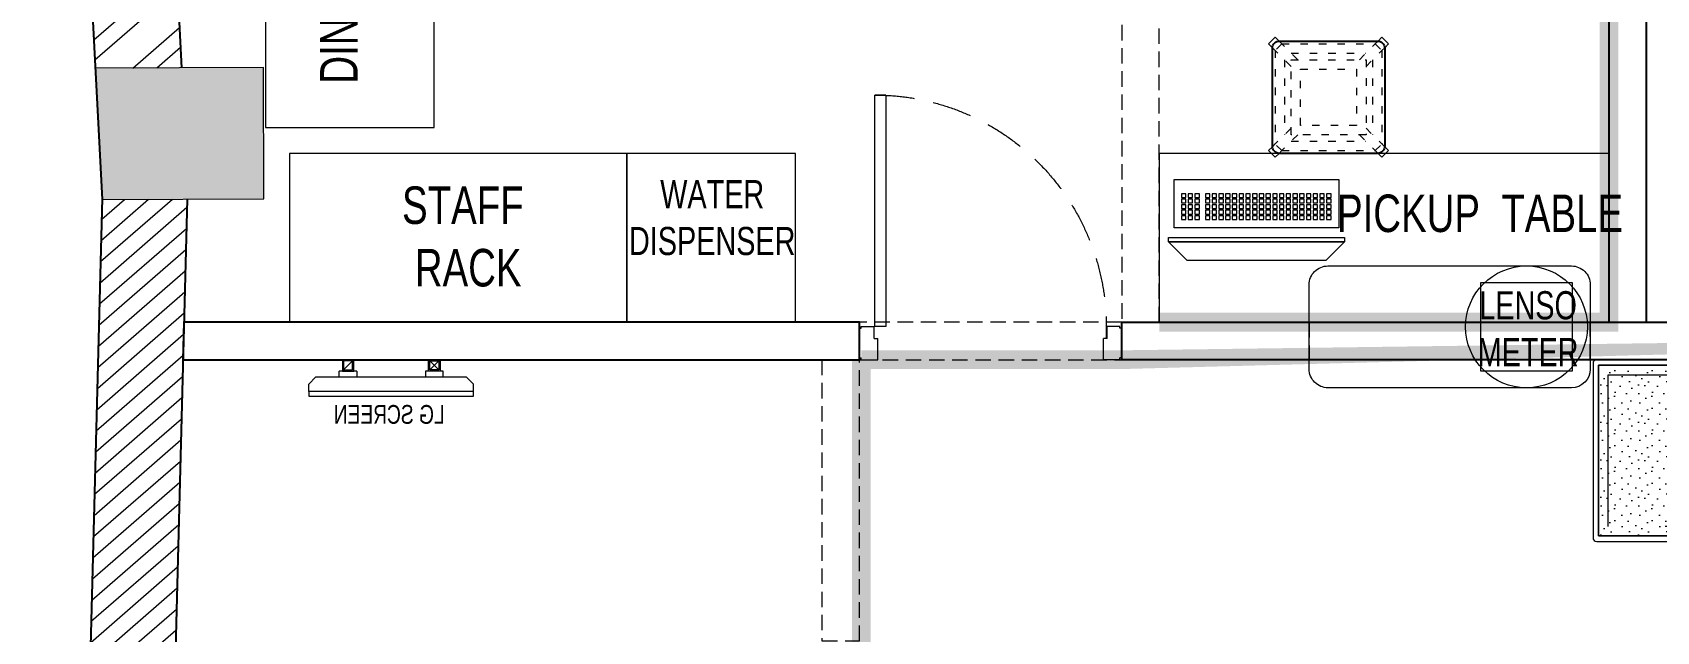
# Model space of a CAD drawing. Header units: feet. Extents: x 3651693 to 3662081, y -5465341 to -5451435.
# Drawn here: x 3652620 to 3656954, y -5456161 to -5454563 of the extents above; entities that cross this region are included whole.
import ezdxf

# ---------------------------------------------------------------- set-up
doc = ezdxf.new("R2010")
doc.units = ezdxf.units.FT
doc.header["$LTSCALE"] = 33
doc.header["$MEASUREMENT"] = 0
for name, pattern in [('a_p6_plan_L18$0$HIDDEN', [0.375, 0.25, -0.125]), ('ACAD_ISO03W100', [30, 12, -18]), ('HIDDEN2', [4.7624999999999975, 3.174999999999998, -1.587499999999999])]:
    doc.linetypes.add(name, pattern=pattern)
for name, color, linetype, lineweight in [('A-COL', 243, 'Continuous', 9), ('column hatch', 5, 'Continuous', 0), ('Door', 2, 'Continuous', 13), ('Floor-Unit', 1, 'Continuous', 13), ('LENS-DIM', 252, 'Continuous', 5), ('LENS-DOOR', 34, 'Continuous', 20), ('LENS-HATCH', 251, 'Continuous', 5), ('LENS-PARTITION', 21, 'Continuous', 25), ('LENS-TEXT', 31, 'Continuous', 5), ('LENS_CURTAIN', 5, 'a_p6_plan_L18$0$HIDDEN', 9), ('LK-EQPMT', 3, 'Continuous', 18), ('LK-FF&E FLOOR', 1, 'Continuous', 9), ('LK-FF&E WALL', 1, 'Continuous', 9), ('LK-FLUTTED FINISH', 20, 'Continuous', 30), ('LK-IT', 3, 'Continuous', 18), ('LK-TILES FINISH', 251, 'Continuous', 5), ('LN-ELEVATION-1', 81, 'Continuous', 25), ('LN-ELEVATION-2', 103, 'Continuous', 20), ('LN-ELEVATION-3', 125, 'Continuous', 18), ('LN-ELEVATION-5', 167, 'Continuous', 5), ('LN-HATCH', 251, 'Continuous', 0), ('TV', 92, 'Continuous', 18)]:
    doc.layers.add(name, color=color, linetype=linetype, lineweight=lineweight)
doc.layers.add('A-WALL', color=1, linetype='Continuous')
doc.layers.add('LAMINATE FINISH', color=80, linetype='Continuous')
doc.styles.add('LK TXT', font='GILC____.TTF', dxfattribs={"height": 100})
doc.styles.get("Standard").update_dxf_attribs({"font": 'GILC____.TTF'})

# ---------------------------------------------------------------- blocks, each defined once
blk = doc.blocks.new('*U50')
at = {"layer": 'LENS-DOOR'}
for p, q in [((548126.7771416402, 1779187.99135836), (548126.7771416339, 1778570.630248528)), ((548126.7771416402, 1779187.99135836), (548155.943808312, 1779187.991358347)), ((548155.9438082881, 1778570.630248515), (548155.943808312, 1779187.991358347)), ((547497.2632527421, 1778565.769137455), (547502.1243638366, 1778565.769137433)), ((547497.2632527204, 1778486.949138661), (547497.2632527421, 1778565.769137455)), ((547502.124363841, 1778570.630248563), (547536.152141629, 1778570.630248554)), ((547502.1243638366, 1778565.769137433), (547502.124363841, 1778570.630248563)), ((547536.152141616, 1778539.033026392), (547536.152141629, 1778570.630248554)), ((548126.7771416339, 1778570.630248528), (548155.9438082881, 1778570.630248515)), ((548192.4021416452, 1778570.630248546), (548158.3743638486, 1778570.630248515)), ((548158.3743638396, 1778539.033026357), (548158.3743638486, 1778570.630248515)), ((548192.4021416364, 1778565.769137416), (548192.4021416452, 1778570.630248546)), ((548197.2632527376, 1778565.769137416), (548192.4021416364, 1778565.769137416)), ((548197.2632527268, 1778486.949138653), (548197.2632527376, 1778565.769137416)), ((547536.152141616, 1778539.033026392), (547545.8743638422, 1778539.033026374)), ((547545.8743638397, 1778482.088027562), (547545.8743638422, 1778539.033026374)), ((548148.6521416311, 1778482.088027506), (548148.6521416181, 1778539.033026331)), ((548158.3743638396, 1778539.033026357), (548148.6521416181, 1778539.033026331)), ((547497.2632527204, 1778486.949138661), (547502.1243638387, 1778486.949138661)), ((547502.1243638387, 1778482.088027571), (547502.1243638387, 1778486.949138661)), ((547502.1243638387, 1778482.088027571), (547545.8743638397, 1778482.088027562)), ((548192.4021416235, 1778482.088027524), (548148.6521416311, 1778482.088027506)), ((548192.4021416235, 1778482.088027524), (548192.4021416235, 1778486.949138653)), ((548197.2632527268, 1778486.949138653), (548192.4021416235, 1778486.949138653))]:
    blk.add_line(p, q, dxfattribs=at)
at = {"layer": 'LENS-DOOR', "color": 7, "linetype": 'HIDDEN2'}
blk.add_ellipse((548155.9438082881, 1778570.630248515), major_axis=(-617.3611111108955, 0.0032135619710505), ratio=0.9999999979146821, start_param=-1.570791121506941, end_param=0.0512086788949202, dxfattribs=at)
blk = doc.blocks.new('CLENS 600 TYPE 6')
at = {"layer": 'LN-ELEVATION-1', "ltscale": 0.5}
blk.add_lwpolyline([(130, -225), (-130, -225, -0.4142135623730951), (-150, -205), (-150, 55, -0.4142135623730951), (-130, 75), (130, 75, -0.4142135623730951), (150, 55), (150, -205, -0.4142135623730951)], format="xyb", close=True, dxfattribs=at)
at = {"layer": 'LN-ELEVATION-3', "linetype": 'ACAD_ISO03W100', "ltscale": 0.05}
for p, q in [((-100, 7.322330470196902), (-142.3743686703965, 49.69669914152472)), ((-142.3743686708621, -199.6966991410591), (-142.3743686708621, 49.69669914105907)), ((-82.3223304701969, 25), (-124.6966991401277, 67.374368671095)), ((124.696699141059, 67.3743686703965), (-124.6966991401277, 67.374368671095)), ((82.3223304701969, 25), (124.6966991401277, 67.374368671095)), ((100, 7.322330470196902), (142.3743686703965, 49.69669914152472)), ((142.3743686708621, -199.6966991410591), (142.3743686708621, 49.69669914105907)), ((-117.3743686703965, -174.6966991408262), (-117.3743686703965, 24.69669914152473)), ((99.69669914059341, 42.3743686703965), (-99.69669913966207, 42.374368671095)), ((117.3743686703965, -174.6966991408262), (117.3743686703965, 24.69669914152473)), ((-100, -157.3223304701969), (-142.3743686703965, -199.6966991415247)), ((100, -157.3223304701969), (142.3743686703965, -199.6966991415247)), ((-82.3223304701969, -175), (-124.6966991401277, -217.374368671095)), ((99.69669914059341, -192.3743686703965), (-99.69669913966207, -192.374368671095)), ((82.3223304701969, -175), (124.6966991401277, -217.374368671095)), ((124.696699141059, -217.3743686703965), (-124.6966991401277, -217.374368671095))]:
    blk.add_line(p, q, dxfattribs=at)
for points in [[(-132.2008663183078, 74.87853584764525), (-124.696699141059, 67.3743686703965), (-142.3743686708621, 49.69669914105907), (-149.8785358476452, 57.20086631807498)], [(132.2008663183078, 74.87853584764525), (124.696699141059, 67.3743686703965), (142.3743686708621, 49.69669914105907), (149.8785358476452, 57.20086631807498)], [(-132.2008663183078, -224.8785358476453), (-124.696699141059, -217.3743686703965), (-142.3743686708621, -199.6966991410591), (-149.8785358476452, -207.200866318075)], [(132.2008663183078, -224.8785358476453), (124.696699141059, -217.3743686703965), (142.3743686708621, -199.6966991410591), (149.8785358476452, -207.200866318075)]]:
    blk.add_lwpolyline(points, dxfattribs=at)
for points in [[(100, -175), (-100, -175), (-100, 25), (100, 25)], [(75, -150), (-75, -150), (-75, 0), (75, 0)]]:
    blk.add_lwpolyline(points, close=True, dxfattribs=at)
at = {"layer": 'LN-ELEVATION-5', "ltscale": 0.5}
for points in [[(-149.8785358476452, 57.20086631807498), (-160.0520382001995, 67.37436867062934), (-142.3743686708621, 85.05203819996677), (-132.2008663183078, 74.87853584787806)], [(149.8785358476452, 57.20086631807498), (160.0520382001995, 67.37436867062934), (142.3743686708621, 85.05203819996677), (132.2008663183078, 74.87853584787806)], [(-149.8785358476452, -207.200866318075), (-160.0520382001995, -217.3743686706294), (-142.3743686708621, -235.0520381999668), (-132.2008663183078, -224.8785358478781)], [(149.8785358476452, -207.200866318075), (160.0520382001995, -217.3743686706294), (142.3743686708621, -235.0520381999668), (132.2008663183078, -224.8785358478781)]]:
    blk.add_lwpolyline(points, dxfattribs=at)
blk = doc.blocks.new('*U24')
at = {"layer": 'LK-EQPMT', "ltscale": 12}
blk.add_lwpolyline([(5.986879315214991, 4.914598100478997), (-5.986879315214991, 4.914598100478997), (-5.986879315214991, -4.914598100478997), (5.986879315214991, -4.914598100478997)], close=True, dxfattribs=at)
blk = doc.blocks.new('*U25')
at = {"color": 0, "linetype": 'ByBlock', "lineweight": -2}
for p in [(0, 0), (17.96063794564497, 0), (35.92127589128995, 0), (53.88191383693492, 0), (71.8425517825799, 0), (89.80318972822487, 0), (107.7638276738698, 0), (125.7244656195148, 0), (143.6851035651598, 0), (161.6457415108048, 0), (179.6063794564497, 0), (197.5670174020947, 0), (215.5276553477397, 0), (233.4882932933847, 0), (251.4489312390296, 0), (269.4095691846746, 0), (287.3702071303196, 0), (305.3308450759646, 0), (323.2914830216096, 0), (-9e-16, -14.74379430143699), (-1.8e-15, -29.48758860287398), (-2.7e-15, -44.23138290431096), (17.96063794564497, -14.74379430143699), (17.96063794564497, -29.48758860287398), (17.96063794564497, -44.23138290431096), (35.92127589128995, -14.74379430143699), (35.92127589128995, -29.48758860287398), (35.92127589128995, -44.23138290431096), (53.88191383693492, -14.74379430143699), (53.88191383693492, -29.48758860287398), (53.88191383693492, -44.23138290431096), (71.8425517825799, -14.74379430143699), (71.8425517825799, -29.48758860287398), (71.8425517825799, -44.23138290431096), (89.80318972822487, -14.74379430143699), (89.80318972822487, -29.48758860287398), (89.80318972822487, -44.23138290431096), (107.7638276738698, -14.74379430143699), (107.7638276738698, -29.48758860287398), (107.7638276738698, -44.23138290431096), (125.7244656195148, -14.74379430143699), (125.7244656195148, -29.48758860287398), (125.7244656195148, -44.23138290431096), (143.6851035651598, -14.74379430143699), (143.6851035651598, -29.48758860287398), (143.6851035651598, -44.23138290431096), (161.6457415108048, -14.74379430143699), (161.6457415108048, -29.48758860287398), (161.6457415108048, -44.23138290431096), (179.6063794564497, -14.74379430143699), (179.6063794564497, -29.48758860287398), (179.6063794564497, -44.23138290431096), (197.5670174020947, -14.74379430143699), (197.5670174020947, -29.48758860287398), (197.5670174020947, -44.23138290431096), (215.5276553477397, -14.74379430143699), (215.5276553477397, -29.48758860287398), (215.5276553477397, -44.23138290431096), (233.4882932933847, -14.74379430143699), (233.4882932933847, -29.48758860287398), (233.4882932933847, -44.23138290431096), (251.4489312390296, -14.74379430143699), (251.4489312390296, -29.48758860287398), (251.4489312390296, -44.23138290431096), (269.4095691846746, -14.74379430143699), (269.4095691846746, -29.48758860287398), (269.4095691846746, -44.23138290431096), (287.3702071303196, -14.74379430143699), (287.3702071303196, -29.48758860287398), (287.3702071303196, -44.23138290431096), (305.3308450759646, -14.74379430143699), (305.3308450759646, -29.48758860287398), (305.3308450759646, -44.23138290431096), (323.2914830216096, -14.74379430143699), (323.2914830216096, -29.48758860287398), (323.2914830216096, -44.23138290431096), (-3.6e-15, -58.97517720574795), (17.96063794564497, -58.97517720574795), (35.92127589128994, -58.97517720574795), (53.88191383693492, -58.97517720574795), (71.8425517825799, -58.97517720574795), (89.80318972822487, -58.97517720574795), (107.7638276738698, -58.97517720574795), (125.7244656195148, -58.97517720574795), (143.6851035651598, -58.97517720574795), (161.6457415108048, -58.97517720574795), (179.6063794564497, -58.97517720574795), (197.5670174020947, -58.97517720574795), (215.5276553477397, -58.97517720574795), (233.4882932933847, -58.97517720574795), (251.4489312390296, -58.97517720574795), (269.4095691846746, -58.97517720574795), (287.3702071303196, -58.97517720574795), (305.3308450759646, -58.97517720574795), (323.2914830216096, -58.97517720574795)]:
    blk.add_blockref('*U24', p, dxfattribs=at)
blk = doc.blocks.new('*U22')
at = {"layer": 'LK-EQPMT', "ltscale": 12}
blk.add_lwpolyline([(5.986879315214991, 4.914598100478997), (-5.986879315214991, 4.914598100478997), (-5.986879315214991, -4.914598100478997), (5.986879315214991, -4.914598100478997)], close=True, dxfattribs=at)
blk = doc.blocks.new('*U23')
at = {"color": 0, "linetype": 'ByBlock', "lineweight": -2}
for p in [(0, 0), (17.96063794564497, 0), (35.92127589128995, 0), (-9e-16, -14.74379430143699), (-1.8e-15, -29.48758860287398), (-2.7e-15, -44.23138290431096), (17.96063794564497, -14.74379430143699), (17.96063794564497, -29.48758860287398), (17.96063794564497, -44.23138290431096), (35.92127589128995, -14.74379430143699), (35.92127589128995, -29.48758860287398), (35.92127589128995, -44.23138290431096), (-3.6e-15, -58.97517720574795), (17.96063794564497, -58.97517720574795), (35.92127589128994, -58.97517720574795)]:
    blk.add_blockref('*U22', p, dxfattribs=at)
blk = doc.blocks.new('*U17')
at = {"ltscale": 12}
blk.add_lwpolyline([(8.040144996717572, 2.91038e-11), (8.040144996717572, 129.0940371821052), (448.0401449967176, 129.0940371821052), (448.0401449967176, 2.91038e-11)], close=True, dxfattribs=at)
for name, p in [('*U25', (35.16895717114949, 101.6202952143818)), ('*U23', (386.6121428576974, 101.6202952143818))]:
    blk.add_blockref(name, p)
blk = doc.blocks.new('Pickup table PC')
at = {"layer": 'LN-ELEVATION-2', "ltscale": 0.5}
for points in [[(470, 50), (0, 50), (0, 62), (470, 62)], [(420, 0), (50, 0), (0, 50), (470, 50)]]:
    blk.add_lwpolyline(points, close=True, dxfattribs=at)
blk = doc.blocks.new('3 seater Bench 1385')
at = {"layer": 'LENS-HATCH', "lineweight": 0}
h = blk.add_hatch(dxfattribs=at)
h.set_pattern_fill('STIP1', color=177, scale=100, angle=269.9999999999999, pattern_type=2)
h.set_pattern_definition([(270, (6617025.245374651, -170439.1063060568), (100, -1.516e-13), [0, -100]), (270, (6617009.245374652, -170451.1063060568), (100, -1.516e-13), [0, -100]), (270, (6616985.245374652, -170446.1063060568), (100, -1.516e-13), [0, -100]), (270, (6616962.245374652, -170481.1063060568), (100, -1.516e-13), [0, -100]), (270, (6616998.245374652, -170478.1063060568), (100, -1.516e-13), [0, -100]), (270, (6617022.245374652, -170505.1063060568), (100, -1.516e-13), [0, -100]), (270, (6617029.245374651, -170470.1063060568), (100, -1.516e-13), [0, -100]), (270, (6616988.245374651, -170512.1063060568), (100, -1.516e-13), [0, -100]), (270, (6616956.245374652, -170507.1063060568), (100, -1.516e-13), [0, -100]), (270, (6616941.245374651, -170433.1063060568), (100, -1.516e-13), [0, -100]), (270, (6616961.245374652, -170451.1063060568), (100, -1.516e-13), [0, -100]), (270, (6616942.245374652, -170465.1063060568), (100, -1.516e-13), [0, -100]), (270, (6617006.245374652, -170526.1063060568), (100, -1.516e-13), [0, -100]), (270, (6616981.245374652, -170494.1063060568), (100, -1.516e-13), [0, -100]), (270, (6617014.245374652, -170486.1063060568), (100, -1.516e-13), [0, -100]), (270, (6617005.245374651, -170503.1063060568), (100, -1.516e-13), [0, -100]), (270, (6616978.245374651, -170467.1063060568), (100, -1.516e-13), [0, -100]), (270, (6617032.245374652, -170495.1063060568), (100, -1.516e-13), [0, -100]), (270, (6616973.245374651, -170526.1063060568), (100, -1.516e-13), [0, -100]), (270, (6616943.245374651, -170523.1063060568), (100, -1.516e-13), [0, -100])])
h.paths.add_polyline_path([(677.5000000004657, 227.5), (225.8333333334885, 227.5), (225.8333333334885, -227.5), (677.5000000004657, -227.5)])
h.paths.add_polyline_path([(-225.8333333334885, 227.5), (225.8333333334885, 227.5), (225.8333333334885, -227.5), (-225.8333333334885, -227.5)])
h.paths.add_polyline_path([(-677.5000000004657, 227.5), (-225.8333333334885, 227.5), (-225.8333333334885, -227.5), (-677.5000000004657, -227.5)])
at = {"layer": 'LN-ELEVATION-2', "ltscale": 0.5}
for points in [[(-677.5000000004657, 227.5), (-225.8333333334885, 227.5), (-225.8333333334885, -227.5), (-677.5000000004657, -227.5)], [(-225.8333333334885, 227.5), (225.8333333334885, 227.5), (225.8333333334885, -227.5), (-225.8333333334885, -227.5)], [(677.5000000004657, 227.5), (225.8333333334885, 227.5), (225.8333333334885, -227.5), (677.5000000004657, -227.5)]]:
    blk.add_lwpolyline(points, close=True, dxfattribs=at)
at = {"layer": 'LN-ELEVATION-5', "ltscale": 0.5}
blk.add_lwpolyline([(682.4999999995343, 242.5), (-682.5000000004655, 242.5, 0.4142135623730951), (-692.5000000004655, 232.5), (-692.5000000004655, -232.5, 0.4142135623730951), (-682.5000000004655, -242.5), (682.4999999995343, -242.5, 0.4142135623730951), (692.4999999995343, -232.5), (692.4999999995343, 232.5, 0.4142135623730951)], format="xyb", close=True, dxfattribs=at)
blk.add_lwpolyline([(677.4999999995343, 227.5), (-677.5000000004657, 227.5), (-677.5000000004657, -227.5), (677.4999999995343, -227.5)], close=True, dxfattribs=at)
at = {"layer": 'LN-ELEVATION-5', "linetype": 'HIDDEN2', "ltscale": 11}
blk.add_lwpolyline([(-652.5000000004657, 202.5), (652.5000000004657, 202.5), (652.5000000004657, -202.5), (-652.5000000004657, -202.5)], close=True, dxfattribs=at)
blk = doc.blocks.new('A$C7768cef6')
at = {"layer": 'column hatch'}
h = blk.add_hatch(color=8, dxfattribs=at)
h.dxf.hatch_style = 1
h.paths.add_polyline_path([(-2060.827878076583, -7669.445748926141), (-2641.163788782433, -7669.445748926141), (-2612.508988646791, -8199.445748927072), (-2060.827878076583, -8199.44574892521)])
h.paths.add_polyline_path([(767.1721219234169, -7669.445748926141), (457.1721219234168, -7669.445748926141), (457.1721219234168, -8199.44574892521), (767.1721219234169, -8204.445748925209)])
h.paths.add_polyline_path([(3460.734524888918, -7684.44574892614), (3165.172121921554, -7684.44574892614), (3165.172121923417, -8204.44574892614), (3497.121298655868, -8204.44574892614)])
h.paths.add_polyline_path([(3174.557288900018, -3594.71348338481), (2850.817297765985, -3623.810970783234), (2891.548141701147, -4076.984225015156), (3206.324266267941, -4048.692402662709)])
h.paths.add_polyline_path([(2943.893816044554, -298.3232441106811), (2539.881552271545, -326.5940437829122), (2563.61505244486, -665.7646807339042), (2967.627134693787, -637.4938937639816)])
h.paths.add_polyline_path([(102.6356133781373, 3516.983327278867), (-175.353689122945, 3586.603478548117), (-239.9567944649607, 3129.87881372869), (42.23418575339019, 3089.963269359432)])
h.paths.add_polyline_path([(-2536.391984812916, 4177.906243884936), (-2828.413159092889, 4251.040562884882), (-2904.466945579276, 3786.427014341578), (-2608.407223194838, 3737.964237080888)])
h.paths.add_polyline_path([(-5282.927916646004, 4865.753744939342), (-5987.382757410407, 5042.17870855052), (-5924.074085010215, 4525.227436942979), (-5642.355758238584, 4525.227436942979), (-5642.355758238584, 4565.227436942979), (-5344.432020494714, 4513.246807464398)])
h.paths.add_polyline_path([(-5147.969936113804, 1871.382860220037), (-5594.988467436284, 1838.056437848136), (-5552.395484576002, 1490.260538542643), (-5121.948717771098, 1522.351491721347)])
h.paths.add_polyline_path([(-5017.230566613376, -1348.862816617824), (-5427.452633406967, -1348.862816617824), (-5407.747262133285, -1797.181593342684), (-5017.230566613376, -1750.500244708732)])
h.paths.add_polyline_path([(-3170.378771001473, -1298.094963323325), (-3484.226481860504, -1335.611501223407), (-3478.449723847211, -1566.558390707709), (-3473.695539167151, -1756.62419608701), (-3133.623598568142, -1756.62419608701)])
at = {"layer": 'LN-HATCH'}
h = blk.add_hatch(dxfattribs=at)
h.set_pattern_fill('ANSI32', color=256, scale=333, angle=180)
h.set_pattern_definition([(225, (-8476145.499999998, 5278100.999999999), (88.29995930067012, -88.29995930067017), []), (225, (-8476204.366639435, 5278100.999999999), (88.29995930067012, -88.29995930067017), [])])
h.paths.add_polyline_path([(3206.324266267941, -4048.692402662709), (2977.202866679057, -4069.285647921264), (3230.172121921555, -7684.44574892521), (3460.734524888918, -7684.44574892614)])
h.paths.add_polyline_path([(2967.627134693787, -637.4938937639816), (2738.188174406067, -653.5489085866138), (2945.435889311135, -3615.306728641503), (3174.557288900018, -3594.71348338481)])
h.paths.add_polyline_path([(2722.837275948375, 2860.775212550536), (2067.456788793206, 3024.909904948436), (2011.580820744857, 2801.800343981012), (2505.049433324486, 2678.215158701874), (2714.454855754972, -314.3782589323819), (2943.893816044554, -298.3232441106811)])
h.paths.add_polyline_path([(102.6356133781373, 3516.983327278867), (70.24509408324957, 3287.992027409375), (1131.181044183671, 3022.289280325174), (1187.05701223202, 3245.398841289804)])
h.paths.add_polyline_path([(-2536.391984812916, 4177.906243884936), (-2573.675566161052, 3950.140371458605), (-207.7442084159702, 3357.612178679556), (-175.353689122945, 3586.603478548117)])
h.paths.add_polyline_path([(-5282.927916646004, 4865.753744939342), (-5322.564830237999, 4638.577245363034), (-2865.696740439162, 4023.274690458551), (-2828.413159092889, 4251.040562884882)])
h.paths.add_polyline_path([(-5692.355758238583, 4525.227436942979), (-5924.074085010215, 4525.227436942979), (-5594.988467436284, 1838.056437848136), (-5365.366617064923, 1855.175358508714)])
h.paths.add_polyline_path([(-5270.079796809703, 308.536950988695), (-5499.857944216579, 298.437298820354), (-5427.452633406967, -1348.862816617824), (-5197.230566613376, -1348.862816617824)])
h.paths.add_polyline_path([(-3478.449723847211, -1566.558390707709), (-3484.226481860504, -1335.611501223407), (-5017.230566615239, -1518.862816617824), (-5017.230566613376, -1750.500244708732)])
h.paths.add_polyline_path([(-3243.623598568142, -1756.62419608701), (-3473.695539167151, -1756.62419608701), (-3436.185430182144, -3256.227083085105), (-2879.767371468246, -3256.227083085105), (-2649.719529582188, -3250.898954012431), (-2661.866562709212, -3026.227083085105), (-3211.866562711075, -3026.227083085105)])
h.paths.add_polyline_path([(-2593.573243126273, -4289.382268522866), (-2824.628064928577, -4276.085268374532), (-2641.163788782433, -7669.445748926141), (-2410.827878078446, -7669.445748925209)])
h = blk.add_hatch(dxfattribs=at)
h.set_pattern_fill('ANSI31', color=256, scale=333, angle=180)
h.set_pattern_definition([(225, (-8476145.499999998, 5278100.999999999), (29.43331976689004, -29.43331976689005), [])])
h.paths.add_polyline_path([(-5326.328051734716, 1507.114467905834), (-5552.243754390627, 1490.271850431338), (-5499.857944216579, 298.437298820354), (-5273.638985581696, 308.380510661751)])
h.paths.add_polyline_path([(-2649.719529582188, -3250.898954012431), (-2879.767371468246, -3256.227083085105), (-2824.628064928577, -4276.085268374532), (-2593.573243126273, -4289.382268522866)])
at = {"layer": 'A-COL'}
for p, q in [((-5147.969936113804, 1871.382860220037, -81.85361025111428), (-5594.988467436284, 1838.056437848136, -81.85361025111429)), ((-5121.948717771098, 1522.351491721347, -81.85361025111429), (-5147.969936113804, 1871.382860220037, -81.85361025111428)), ((-5552.395484576002, 1490.260538542643, -81.85361025111429), (-5121.948717771098, 1522.351491721347, -81.85361025111429))]:
    blk.add_line(p, q, dxfattribs=at)
at = {"layer": 'A-WALL'}
for p, q in [((-5987.382757410407, 5042.17870855052, -81.85361025111428), (-5552.395484576002, 1490.260538542643, -81.85361025111429)), ((-5692.355758238583, 4525.227436942979, -81.85361025111429), (-5365.366617064923, 1855.175358508714, -81.85361025111429)), ((-5552.392996760085, 1493.667277764529, -81.85361025111429), (-5499.857944216579, 298.437298820354, -81.85361025111429)), ((-5326.328051734716, 1507.114467905834, -81.85361025111428), (-5273.638985581696, 308.380510661751, -81.85361025111428))]:
    blk.add_line(p, q, dxfattribs=at)
blk = doc.blocks.new('CLINIC SCREEN')
at = {"layer": 'TV', "ltscale": 12}
for p, q in [((-220.0000000000082, -19.41163062257681), (-200.5883693773149, 0)), ((200.5883693773149, 0), (-200.5883693773149, 0)), ((-138.5315413423604, 0), (-138.5315413423604, 15.514207008644)), ((-138.5315413423604, 15.514207008644), (-91.98892031613741, 15.514207008644)), ((-91.98892031613741, 15.514207008644), (-91.98892031613741, 0)), ((91.98892031610741, 15.514207008644), (91.98892031610741, 0)), ((91.98892031610741, 15.514207008644), (138.5315413423595, 15.514207008644)), ((138.5315413423595, 0), (138.5315413423595, 15.514207008644)), ((219.9999999999918, -19.41163062257681), (200.5883693773149, 0)), ((-220.0000000000082, -38.82326124538668), (-220.0000000000082, -19.41163062257681)), ((219.9999999999918, -38.82326124538668), (219.9999999999918, -19.41163062257681))]:
    blk.add_line(p, q, dxfattribs=at)
at = {"layer": 'TV'}
for p, q in [((-103.1090284836336, 42.85441964946222), (-127.4114311772946, 18.55201695591665)), ((-127.4114311772946, 42.85441964946222), (-103.1090284836336, 18.55201695591665)), ((102.7052824410566, 42.85441964946222), (127.007685134602, 18.55201695591665))]:
    blk.add_line(p, q, dxfattribs=at)
for points in [[(-130.4492315140169, 15.51421661919448), (-100.0712281470269, 15.51421661919448), (-100.0712281470269, 45.89221998606814), (-130.4492315140169, 45.89221998606814)], [(130.0454854713243, 15.51421661919448), (99.66748210433435, 15.51421661919448), (99.66748210433435, 45.89221998606814), (130.0454854713243, 45.89221998606814)], [(-127.4114311772946, 18.55201695591665), (-103.1090284836336, 18.55201695591665), (-103.1090284836336, 42.85441964946222), (-127.4114311772946, 42.85441964946222)], [(127.007685134602, 18.55201695591665), (102.7052824410566, 18.55201695591665), (102.7052824410566, 42.85441964946222), (127.007685134602, 42.85441964946222)]]:
    blk.add_lwpolyline(points, close=True, dxfattribs=at)
at = {"layer": 'TV', "ltscale": 12}
blk.add_lwpolyline([(-220.0000000000082, -51.71278328332107), (-220.0000000000082, -38.82326124538668), (219.9999999999918, -38.82326124538668), (219.9999999999918, -51.71278328332107)], close=True, dxfattribs=at)
at = {"layer": 'Floor-Unit', "color": 0, "ltscale": 2, "insert": (5.199680584678389, -100.4085774972336), "char_height": 50, "attachment_point": 5}
blk.add_mtext_dynamic_manual_height_columns('LG SCREEN', width=466.4796511627907, gutter_width=12.5, heights=[0], dxfattribs=at)

msp = doc.modelspace()

# ---------------------------------------------------------------- linework, layer by layer
at = {"layer": 'LAMINATE FINISH', "color": 85, "linetype": 'ACAD_ISO03W100', "ltscale": 0.05, "const_width": 50, "elevation": 4.407383614e-07}
msp.add_lwpolyline([(3655526.870042392, -5455436.057311072), (3654831.693141592, -5455436.057311119)], dxfattribs=at)
at = {"layer": 'LENS-PARTITION'}
for points in [[(3656926.832026348, -5453081.530368694), (3656826.832026348, -5453048.917197182), (3656826.832026348, -5455336.057229222), (3656926.832026348, -5455336.057229222)], [(3654826.832030483, -5455336.057229222), (3654621.696494036, -5455336.057229222), (3653024.290579206, -5455336.057229222), (3653021.696494036, -5455436.057229221), (3654776.696494035, -5455436.057229221), (3654826.832030483, -5455436.057229221)]]:
    msp.add_lwpolyline(points, close=True, dxfattribs=at)
at = {"layer": 'LENS-PARTITION', "elevation": 4.407383614e-07}
msp.add_lwpolyline([(3655526.832030483, -5455336.057229222), (3658176.832026348, -5455336.057229222), (3658176.832026348, -5455436.057229221), (3655526.832030483, -5455436.057229221)], close=True, dxfattribs=at)
at = {"layer": 'LENS_CURTAIN', "ltscale": 5, "elevation": 4.407383614e-07}
for points in [[(3655526.832030483, -5452624.945968858), (3655526.832030483, -5455336.057311074), (3655626.832030482, -5455336.057311074), (3655626.832030482, -5452657.559140371)], [(3656026.832026348, -5455436.057229221), (3656776.832026348, -5455436.057229221), (3656776.832026348, -5455336.057229222), (3656026.832026348, -5455336.057229222)], [(3654726.832030483, -5455436.057229221), (3654726.832030483, -5456186.057229222), (3654826.832030483, -5456186.057229222), (3654826.832030483, -5455436.057229221)]]:
    msp.add_lwpolyline(points, close=True, dxfattribs=at)
at = {"layer": 'LENS_CURTAIN', "ltscale": 5}
msp.add_lwpolyline([(3654826.832030483, -5455436.057311073), (3655526.832030483, -5455436.057311073), (3655526.832030483, -5455336.057311074), (3654826.832030483, -5455336.057311074)], close=True, dxfattribs=at)
at = {"layer": 'LK-EQPMT', "elevation": 4.407383614e-07}
msp.add_lwpolyline([(3656729.728381478, -5455466.057316244), (3656729.728381478, -5455231.057316244), (3656483.728381477, -5455231.057316244), (3656483.728381477, -5455466.057316244)], close=True, dxfattribs=at)
at = {"layer": 'LK-FF&E WALL', "elevation": 4.405494991e-07}
msp.add_lwpolyline([(3653242.094923872, -5453916.656724414), (3653242.094923872, -5454816.656724415), (3653692.094923873, -5454816.656724415), (3653692.094923873, -5453916.656724414)], close=True, dxfattribs=at)
at = {"layer": 'LK-FF&E WALL'}
for points in [[(3653305.954719143, -5455336.057229222), (3654205.954719143, -5455336.057229222), (3654205.954719143, -5454886.057229222), (3653305.954719143, -5454886.057229222)], [(3654205.954719143, -5455336.057229222), (3654655.954719143, -5455336.057229222), (3654655.954719143, -5454886.057229222), (3654205.954719143, -5454886.057229222)], [(3655626.832030482, -5455336.057311074), (3656826.832026348, -5455336.057311074), (3656826.832026348, -5454886.057311074), (3655626.832030482, -5454886.057311074)]]:
    msp.add_lwpolyline(points, close=True, dxfattribs=at)
at = {"layer": 'LK-FF&E WALL', "elevation": 4.407383614e-07}
msp.add_lwpolyline([(3656026.832026348, -5455461.057311733), (3656026.832026348, -5455236.057320755, -0.4142135623730951), (3656076.832026347, -5455186.057320755), (3656726.832026347, -5455186.057320755, -0.4142135623730951), (3656776.832026348, -5455236.057320755), (3656776.832026348, -5455461.057311733, -0.4142135623730951), (3656726.832026347, -5455511.057311733), (3656076.832026347, -5455511.057311733, -0.4142135623730951)], format="xyb", close=True, dxfattribs=at)
at = {"layer": 'LK-FF&E WALL'}
msp.add_circle((3656606.728381478, -5455348.557316244, 4.407383614e-07), 162.4999954886734, dxfattribs=at)
at = {"layer": 'LK-FLUTTED FINISH', "linetype": 'ACAD_ISO03W100', "ltscale": 0.05, "const_width": 50}
msp.add_lwpolyline([(3654831.693141592, -5455436.057311119), (3654831.693141592, -5456769.184944266), (3654992.344229376, -5456769.184944266)], dxfattribs=at)
at = {"layer": 'LK-FLUTTED FINISH', "linetype": 'ACAD_ISO03W100', "ltscale": 0.05, "const_width": 50, "elevation": 4.407383614e-07}
msp.add_lwpolyline([(3659326.832026347, -5456236.057229221), (3659326.832026348, -5455436.057229221), (3655526.832030483, -5455436.057311073)], dxfattribs=at)
at = {"layer": 'LK-TILES FINISH', "color": 212, "linetype": 'ACAD_ISO03W100', "ltscale": 0.05, "const_width": 50}
msp.add_lwpolyline([(3656826.832026348, -5454286.057311073), (3656826.832026348, -5455336.057229222), (3655626.832030482, -5455336.057311074)], dxfattribs=at)

# ---------------------------------------------------------------- block references
at = {"layer": 'Door', "xscale": -1}
msp.add_blockref('*U50', (4203024.095283215, -7233918.145338642), dxfattribs=at)
at = {"layer": 'LENS-DIM', "color": 2, "rotation": 355.9972772775358}
msp.add_blockref('A$C7768cef6', (3658240.943269039, -5456882.877343501, 81.85361025068528), dxfattribs=at)
at = {"layer": 'LK-FF&E FLOOR'}
msp.add_blockref('3 seater Bench 1385', (3657476.832026348, -5455678.557229222, 4.407383614e-07), dxfattribs=at)
at = {"layer": 'LK-FF&E WALL', "rotation": 179.9999999999999}
msp.add_blockref('CLENS 600 TYPE 6', (3656078.606163193, -5454811.057311074), dxfattribs=at)
at = {"layer": 'LK-IT', "ltscale": 0.5, "rotation": 180}
msp.add_blockref('*U17', (3656114.413948738, -5454955.718628298), dxfattribs=at)
at = {"layer": 'LK-IT'}
msp.add_blockref('Pickup table PC', (3655651.373803739, -5455171.933716061), dxfattribs=at)
at = {"layer": 'LK-IT', "xscale": -1}
msp.add_blockref('CLINIC SCREEN', (3653577.192643013, -5455481.949449207), dxfattribs=at)

# ---------------------------------------------------------------- texts
at = {"layer": 'LENS-TEXT', "color": 0, "linetype": 'Continuous', "ltscale": 3, "insert": (3653438.306358185, -5454343.893620476, 4.405494991e-07), "char_height": 100, "attachment_point": 5, "rotation": 89.99999999999993, "style": 'LK TXT'}
msp.add_mtext_dynamic_manual_height_columns('DINING TABLE', width=1099.486866972408, gutter_width=0.9999999999999992, heights=[0], dxfattribs=at)
at = {"layer": 'LENS-TEXT', "color": 0, "linetype": 'Continuous', "ltscale": 3, "attachment_point": 5, "style": 'LK TXT'}
for s, width, gutter_width, insert, char_height in [('STAFF\\P RACK', 783.9636358173434, 0.9999999999999992, (3653768.522837477, -5455108.047382459), 100), ('WATER \\PDISPENSER', 264.1621858484572, 0.7499999999999996, (3654433.961410953, -5455057.482614951), 75), ('PICKUP  TABLE  ', 783.9636358173434, 0.9999999999999992, (3656482.769414913, -5455046.210597505), 100), ('LENSO\\PMETER', 353.0555573365615, 0.5, (3656611.028468587, -5455353.374817825, 4.407383614e-07), 75)]:
    msp.add_mtext_dynamic_manual_height_columns(s, width=width, gutter_width=gutter_width, heights=[0], dxfattribs=dict(at, insert=insert, char_height=char_height))

doc.saveas('drawing.dxf')
